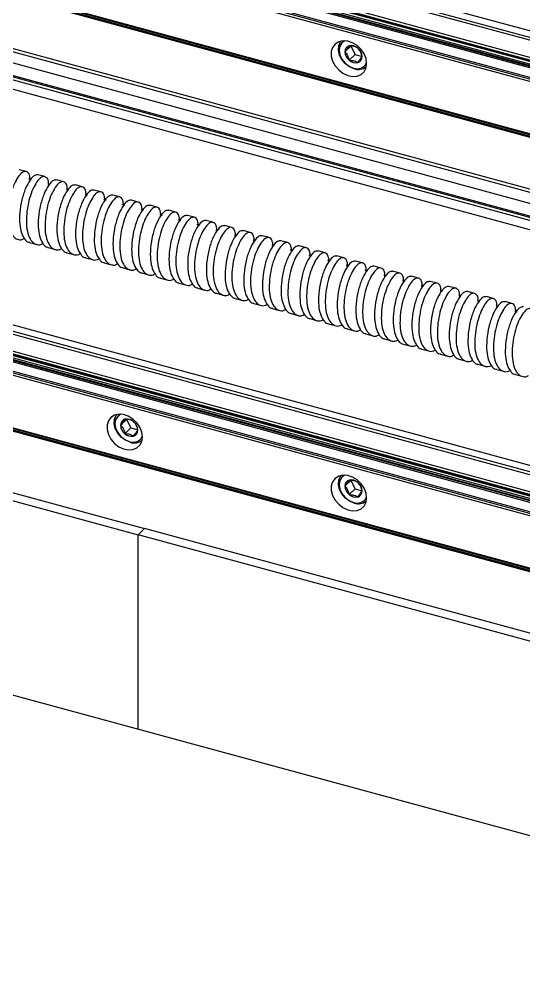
# Model space of a CAD drawing. Header units: millimetres. Extents: x 0 to 3353, y 0 to 2591.
# Drawn here: x 2205.5 to 2324.9, y 1877.1 to 2105.5 of the extents above; entities that cross this region are included whole.
import ezdxf

# ---------------------------------------------------------------- set-up
doc = ezdxf.new("R2010")
doc.units = ezdxf.units.MM
doc.header["$LTSCALE"] = 12

msp = doc.modelspace()

# ---------------------------------------------------------------- linework, layer by layer
at = {"color": 7, "linetype": 'Continuous', "lineweight": 25}
for p, q in [((2622.06, 2022.36), (1944.47, 2206.52)), ((2597.14, 2021.97), (1947.11, 2198.63)), ((2596.12, 2020.97), (1947.15, 2197.35)), ((2587.82, 2020.64), (1947.15, 2194.76)), ((2587.46, 2020.36), (1947.15, 2194.38)), ((2587, 2019.91), (1947.15, 2193.81)), ((2581.3, 2009.06), (1955.52, 2179.13)), ((2581.3, 2008.95), (1955.59, 2179.01)), ((1955.61, 2178.96), (2581.3, 2008.91)), ((2581.3, 2008.38), (1955.88, 2178.36)), ((1955.9, 2178.3), (2581.3, 2008.33)), ((1956.22, 2165.16), (2570.09, 1998.33)), ((2565.51, 1993.86), (1956.22, 2159.45)), ((2556.1, 1937.43), (1940.95, 2104.62)), ((2283.99, 2099.15), (2282.59, 2097.78)), ((2283.99, 2099.15), (2285.02, 2097.16)), ((2599.81, 1917.11), (1936.03, 2097.51)), ((2599.81, 1918.38), (1936.89, 2098.55)), ((2285.02, 2097.16), (2283.62, 2095.79)), ((2285.02, 2097.16), (2286.67, 2096.71)), ((2599.81, 1914.15), (1935.05, 2094.81)), ((2599.81, 1914.53), (1935.22, 2095.15)), ((2599.81, 1913.57), (1934.88, 2094.29)), ((2599.81, 1901.17), (1934.88, 2081.88)), ((2599.81, 1901.06), (1934.97, 2081.75)), ((1935.13, 2081.67), (2599.81, 1901.02)), ((2599.81, 1900.5), (1936.03, 2080.9)), ((1936.14, 2080.81), (2599.81, 1900.44)), ((2207.16, 2069.44), (2205.55, 2069.88)), ((1932.36, 2067.19), (2235.15, 1984.9)), ((2211.58, 2068.24), (2209.97, 2068.67)), ((2216.01, 2067.03), (2214.39, 2067.47)), ((1930.87, 2065.74), (2233.67, 1983.45)), ((2220.43, 2065.83), (2218.81, 2066.27)), ((2224.85, 2064.63), (2223.23, 2065.07)), ((2229.27, 2063.43), (2227.66, 2063.87)), ((2233.69, 2062.23), (2232.08, 2062.67)), ((2238.12, 2061.02), (2236.5, 2061.46)), ((2242.54, 2059.82), (2240.92, 2060.26)), ((2246.96, 2058.62), (2245.34, 2059.06)), ((2251.38, 2057.42), (2249.77, 2057.86)), ((2255.81, 2056.22), (2254.19, 2056.66)), ((2260.23, 2055.02), (2258.61, 2055.45)), ((2264.65, 2053.81), (2263.03, 2054.25)), ((2207.98, 2052.63), (2209.6, 2052.2)), ((2212.41, 2051.43), (2214.02, 2050.99)), ((2269.07, 2052.61), (2267.46, 2053.05)), ((2273.49, 2051.41), (2271.88, 2051.85)), ((2216.83, 2050.23), (2218.44, 2049.79)), ((2221.25, 2049.03), (2222.86, 2048.59)), ((2277.92, 2050.21), (2276.3, 2050.65)), ((2282.34, 2049.01), (2280.72, 2049.45)), ((2225.67, 2047.83), (2227.29, 2047.39)), ((2230.09, 2046.62), (2231.71, 2046.19)), ((2286.76, 2047.8), (2285.14, 2048.24)), ((2291.18, 2046.6), (2289.57, 2047.04)), ((2234.52, 2045.42), (2236.13, 2044.98)), ((2238.94, 2044.22), (2240.55, 2043.78)), ((2295.6, 2045.4), (2293.99, 2045.84)), ((2300.03, 2044.2), (2298.41, 2044.64)), ((2243.36, 2043.02), (2244.97, 2042.58)), ((2247.78, 2041.82), (2249.4, 2041.38)), ((2304.45, 2043), (2302.83, 2043.44)), ((2308.87, 2041.8), (2307.25, 2042.23)), ((2252.2, 2040.62), (2253.82, 2040.18)), ((2313.29, 2040.59), (2311.68, 2041.03)), ((2317.71, 2039.39), (2316.1, 2039.83)), ((2256.63, 2039.41), (2258.24, 2038.98)), ((2261.05, 2038.21), (2262.66, 2037.77)), ((2322.14, 2038.19), (2320.52, 2038.63)), ((1867.88, 2036.84), (2591.32, 1840.22)), ((2265.47, 2037.01), (2267.08, 2036.57)), ((2269.89, 2035.81), (2271.51, 2035.37)), ((2274.31, 2034.61), (2275.93, 2034.17)), ((2278.74, 2033.4), (2280.35, 2032.97)), ((2283.16, 2032.2), (2284.77, 2031.76)), ((2287.58, 2031), (2289.19, 2030.56)), ((2292, 2029.8), (2293.62, 2029.36)), ((2296.43, 2028.6), (2298.04, 2028.16)), ((2300.85, 2027.4), (2302.46, 2026.96)), ((2305.27, 2026.19), (2306.88, 2025.76)), ((2309.69, 2024.99), (2311.31, 2024.55)), ((2314.11, 2023.79), (2315.73, 2023.35)), ((2318.54, 2022.59), (2320.15, 2022.15)), ((2322.96, 2021.39), (2324.57, 2020.95)), ((2230.93, 2010.71), (2229.53, 2009.35)), ((2230.93, 2010.71), (2231.95, 2008.72)), ((2231.95, 2008.72), (2230.55, 2007.35)), ((2231.95, 2008.72), (2233.61, 2008.27)), ((2283.99, 1996.29), (2282.59, 1994.92)), ((2283.99, 1996.29), (2285.02, 1994.3)), ((2285.02, 1994.3), (2283.62, 1992.93)), ((2285.02, 1994.3), (2286.67, 1993.85)), ((2233.67, 1983.45), (2235.15, 1984.9)), ((2599.81, 1885.79), (2235.15, 1984.9)), ((2233.67, 1937.42), (2233.67, 1983.45)), ((2599.81, 1883.94), (2233.67, 1983.45))]:
    msp.add_line(p, q, dxfattribs=at)
at = {"color": 8, "linetype": 'Continuous', "lineweight": 25}
for p, q in [((2621.56, 2020.95), (1945.85, 2204.59)), ((2621.35, 2020.35), (1946.17, 2203.85)), ((2597.66, 2022.73), (1947.05, 2199.55)), ((2597.27, 2022.18), (1947.1, 2198.88)), ((2597.09, 2021.89), (1947.12, 2198.54)), ((2596.73, 2021.37), (1947.14, 2197.92)), ((2596.39, 2021.13), (1947.15, 2197.58)), ((2595.73, 2020.76), (1947.15, 2197.03)), ((2581.3, 2008.53), (1955.82, 2178.52)), ((2581.3, 2008.34), (1955.9, 2178.31)), ((2570.66, 1998.88), (1956.22, 2165.88)), ((2567.94, 1996.22), (1956.22, 2162.48)), ((2565.29, 1993.64), (1956.22, 2159.17)), ((2564.74, 1993.1), (1956.22, 2158.49)), ((2562.93, 1991.33), (1956.22, 2156.23)), ((2557.02, 1935.63), (1940.95, 2103.07)), ((2557.79, 1934.76), (1940.95, 2102.4)), ((2599.81, 1916.79), (1935.96, 2097.21)), ((2599.81, 1917.34), (1936.1, 2097.72)), ((2599.81, 1917.67), (1936.27, 2098.01)), ((2599.81, 1918.29), (1936.76, 2098.49)), ((2599.81, 1918.63), (1939.37, 2098.12)), ((2599.81, 1919.29), (1939.7, 2098.69)), ((2599.81, 1900.64), (1935.96, 2081.06)), ((2599.81, 1900.45), (1936.1, 2080.83))]:
    msp.add_line(p, q, dxfattribs=at)
at = {"color": 7, "linetype": 'Continuous', "lineweight": 25, "flags": 128}
for points in [[(2287.76, 2095.04), (2287.61, 2096.18), (2287.15, 2097.32), (2286.43, 2098.38), (2285.5, 2099.27), (2284.42, 2099.93), (2283.28, 2100.32), (2282.16, 2100.4), (2281.14, 2100.17), (2280.3, 2099.64), (2279.71, 2098.85), (2279.4, 2097.87), (2279.4, 2096.76), (2279.71, 2095.61), (2280.3, 2094.5), (2281.14, 2093.51), (2282.16, 2092.73), (2283.28, 2092.2), (2284.42, 2091.96), (2285.5, 2092.04), (2286.43, 2092.43), (2287.15, 2093.09), (2287.61, 2093.98), (2287.76, 2095.04)], [(2284.84, 2093.78), (2283.73, 2094.24), (2282.72, 2094.99), (2281.9, 2095.95), (2281.34, 2097.04), (2281.09, 2098.17), (2281.17, 2099.23), (2281.58, 2100.13), (2281.76, 2100.35)], [(2282.61, 2100.41), (2281.9, 2099.9), (2281.42, 2099.12), (2281.25, 2098.15), (2281.42, 2097.09), (2281.9, 2096.05), (2282.65, 2095.12), (2283.59, 2094.39), (2284.64, 2093.95)], [(2234.7, 2006.6), (2234.54, 2007.74), (2234.09, 2008.88), (2233.37, 2009.94), (2232.43, 2010.83), (2231.35, 2011.5), (2230.21, 2011.88), (2229.09, 2011.96), (2228.08, 2011.73), (2227.24, 2011.2), (2226.65, 2010.41), (2226.34, 2009.43), (2226.34, 2008.32), (2226.65, 2007.17), (2227.24, 2006.06), (2228.08, 2005.07), (2229.09, 2004.29), (2230.21, 2003.76), (2231.35, 2003.52), (2232.43, 2003.6), (2233.37, 2003.99), (2234.09, 2004.65), (2234.54, 2005.54), (2234.7, 2006.6)], [(2231.77, 2005.34), (2230.66, 2005.8), (2229.65, 2006.55), (2228.83, 2007.51), (2228.27, 2008.6), (2228.02, 2009.73), (2228.11, 2010.79), (2228.51, 2011.69), (2228.69, 2011.91)], [(2229.55, 2011.97), (2228.83, 2011.46), (2228.35, 2010.68), (2228.19, 2009.71), (2228.35, 2008.65), (2228.83, 2007.61), (2229.58, 2006.68), (2230.53, 2005.96), (2231.57, 2005.51)], [(2287.76, 1992.18), (2287.61, 1993.32), (2287.15, 1994.46), (2286.43, 1995.52), (2285.5, 1996.41), (2284.42, 1997.07), (2283.28, 1997.46), (2282.16, 1997.54), (2281.14, 1997.31), (2280.3, 1996.78), (2279.71, 1995.99), (2279.4, 1995.01), (2279.4, 1993.9), (2279.71, 1992.75), (2280.3, 1991.64), (2281.14, 1990.65), (2282.16, 1989.87), (2283.28, 1989.34), (2284.42, 1989.1), (2285.5, 1989.18), (2286.43, 1989.57), (2287.15, 1990.23), (2287.61, 1991.12), (2287.76, 1992.18)], [(2284.84, 1990.92), (2283.73, 1991.38), (2282.72, 1992.13), (2281.9, 1993.09), (2281.34, 1994.18), (2281.09, 1995.31), (2281.17, 1996.37), (2281.58, 1997.27), (2281.76, 1997.49)], [(2282.61, 1997.54), (2281.9, 1997.04), (2281.42, 1996.26), (2281.25, 1995.29), (2281.42, 1994.23), (2281.9, 1993.18), (2282.65, 1992.26), (2283.59, 1991.53), (2284.64, 1991.09)]]:
    msp.add_lwpolyline(points, dxfattribs=at)
at = {"color": 7, "linetype": 'Continuous', "lineweight": 25}
for centre, radius, start, end in [((2284.02, 2097.85), 1.43, 106.4011, 182.7899), ((2284.1, 2096.97), 2.3, 47.4605, 102.1305), ((2285.29, 2097.91), 2.7, 182.6127, 231.6756), ((2283.99, 2096.55), 2.7, 2.6127, 51.6756), ((2285.26, 2096.6), 1.43, 286.4011, 2.7899), ((2285.17, 2097.49), 2.3, 227.4605, 282.1305), ((2285.52, 2096.34), 2.55, 249.6404, 331.6199), ((2285.8, 2096.69), 3.07, 251.7031, 307.9246), ((2230.95, 2009.41), 1.43, 106.4011, 182.7899), ((2231.03, 2008.53), 2.3, 47.4605, 102.1305), ((2230.92, 2008.11), 2.7, 2.6127, 51.6756), ((2232.22, 2009.47), 2.7, 182.6127, 231.6756), ((2232.19, 2008.17), 1.43, 286.4011, 2.7899), ((2232.11, 2009.05), 2.3, 227.4605, 282.1305), ((2232.46, 2007.9), 2.55, 249.6404, 331.6199), ((2232.73, 2008.25), 3.07, 251.7031, 307.9246), ((2284.02, 1994.99), 1.43, 106.4011, 182.7899), ((2284.1, 1994.11), 2.3, 47.4605, 102.1305), ((2285.29, 1995.05), 2.7, 182.6127, 231.6756), ((2283.99, 1993.69), 2.7, 2.6127, 51.6756), ((2285.26, 1993.74), 1.43, 286.4011, 2.7899), ((2285.17, 1994.63), 2.3, 227.4605, 282.1305), ((2285.52, 1993.48), 2.55, 249.6404, 331.6199), ((2285.8, 1993.83), 3.07, 251.7031, 307.9246)]:
    msp.add_arc(centre, radius, start, end, dxfattribs=at)
for points, knots in [([(2283.62, 2099.22), (2283.58, 2099.15), (2283.51, 2099.02), (2283.3, 2098.71), (2282.98, 2098.27), (2282.71, 2097.93), (2282.59, 2097.78)], [0, 0, 0, 0, 0.216453, 0.440306, 0.751896, 1, 1, 1, 1]), ([(2285.66, 2098.67), (2285.57, 2098.72), (2285.32, 2098.89), (2284.78, 2099.11), (2284.14, 2099.21), (2283.74, 2099.22), (2283.62, 2099.22)], [0, 0, 0, 0, 0.180942, 0.506293, 0.843975, 1, 1, 1, 1]), ([(2282.59, 2097.78), (2282.7, 2097.68), (2282.91, 2097.47), (2283.23, 2097.01), (2283.48, 2096.42), (2283.57, 2095.99), (2283.62, 2095.79)], [0, 0, 0, 0, 0.216453, 0.440306, 0.751896, 1, 1, 1, 1]), ([(2286.68, 2096.67), (2286.64, 2096.84), (2286.57, 2097.19), (2286.36, 2097.76), (2286.04, 2098.28), (2285.78, 2098.55), (2285.66, 2098.67)], [0, 0, 0, 0, 0.216453, 0.440306, 0.751896, 1, 1, 1, 1]), ([(2285.66, 2095.24), (2285.76, 2095.37), (2285.97, 2095.64), (2286.29, 2096.06), (2286.54, 2096.43), (2286.64, 2096.6), (2286.68, 2096.67)], [0, 0, 0, 0, 0.216453, 0.440306, 0.751896, 1, 1, 1, 1]), ([(2283.62, 2095.79), (2283.74, 2095.79), (2284.14, 2095.78), (2284.78, 2095.69), (2285.32, 2095.46), (2285.57, 2095.3), (2285.66, 2095.24)], [0, 0, 0, 0, 0.156025, 0.493707, 0.819058, 1, 1, 1, 1]), ([(2208.08, 2067.39), (2208.07, 2067.7), (2208.04, 2068.72), (2207.41, 2069.5), (2206.48, 2069.5), (2205.47, 2068.53), (2204.53, 2067.01), (2203.7, 2064.96), (2203.09, 2062.54), (2202.77, 2059.97), (2202.79, 2057.51), (2203.24, 2055.47), (2204.03, 2054.02), (2205.06, 2053.34), (2205.98, 2053.2), (2206.54, 2053.52), (2206.64, 2053.58)], [0, 0, 0, 0, 0.040291, 0.132561, 0.226536, 0.302637, 0.375951, 0.449865, 0.526076, 0.604298, 0.6806, 0.760119, 0.835596, 0.908148, 0.983315, 1, 1, 1, 1]), ([(2209.96, 2068.64), (2209.71, 2068.65), (2209.15, 2068.68), (2208.09, 2067.54), (2206.96, 2065.51), (2206.09, 2062.78), (2205.6, 2059.75), (2205.57, 2057.01), (2205.99, 2054.84), (2206.76, 2053.42), (2207.45, 2052.7), (2207.92, 2052.69), (2208, 2052.69)], [0, 0, 0, 0, 0.0938408, 0.2139712, 0.3292351, 0.4486444, 0.5700291, 0.6871661, 0.7872396, 0.8871278, 0.9829939, 1, 1, 1, 1]), ([(2212.5, 2066.19), (2212.49, 2066.5), (2212.46, 2067.52), (2211.83, 2068.3), (2210.9, 2068.3), (2209.89, 2067.33), (2208.95, 2065.8), (2208.12, 2063.76), (2207.51, 2061.33), (2207.19, 2058.77), (2207.21, 2056.31), (2207.66, 2054.26), (2208.45, 2052.82), (2209.48, 2052.14), (2210.4, 2052), (2210.97, 2052.32), (2211.07, 2052.38)], [0, 0, 0, 0, 0.040291, 0.132561, 0.226536, 0.302637, 0.375951, 0.449865, 0.526076, 0.604298, 0.6806, 0.760119, 0.835596, 0.908148, 0.983315, 1, 1, 1, 1]), ([(2208.38, 2067.47), (2208.33, 2067.48), (2208.24, 2067.5), (2207.93, 2067.59), (2207.83, 2067.72), (2207.84, 2067.69), (2207.84, 2067.68)], [0, 0, 0, 0, 0.409214, 0.721788, 0.962765, 1, 1, 1, 1]), ([(2214.38, 2067.44), (2214.13, 2067.45), (2213.57, 2067.48), (2212.51, 2066.34), (2211.38, 2064.31), (2210.51, 2061.58), (2210.02, 2058.55), (2209.99, 2055.81), (2210.42, 2053.64), (2211.18, 2052.21), (2211.87, 2051.5), (2212.35, 2051.49), (2212.42, 2051.49)], [0, 0, 0, 0, 0.0938408, 0.2139712, 0.3292351, 0.4486444, 0.5700291, 0.6871661, 0.7872396, 0.8871278, 0.9829939, 1, 1, 1, 1]), ([(2216.92, 2064.99), (2216.91, 2065.3), (2216.88, 2066.32), (2216.26, 2067.1), (2215.32, 2067.09), (2214.31, 2066.13), (2213.37, 2064.6), (2212.54, 2062.56), (2211.93, 2060.13), (2211.61, 2057.56), (2211.63, 2055.11), (2212.08, 2053.06), (2212.87, 2051.62), (2213.91, 2050.93), (2214.85, 2050.8), (2215.44, 2051.14), (2215.56, 2051.22)], [0, 0, 0, 0, 0.040128, 0.132022, 0.225615, 0.301407, 0.374422, 0.448036, 0.523937, 0.60184, 0.677832, 0.757028, 0.832198, 0.904455, 0.979316, 1, 1, 1, 1]), ([(2212.8, 2066.27), (2212.75, 2066.28), (2212.67, 2066.29), (2212.36, 2066.39), (2212.25, 2066.52), (2212.26, 2066.48), (2212.27, 2066.48)], [0, 0, 0, 0, 0.409214, 0.721788, 0.962765, 1, 1, 1, 1]), ([(2218.8, 2066.24), (2218.56, 2066.25), (2217.99, 2066.28), (2216.93, 2065.14), (2215.81, 2063.11), (2214.93, 2060.38), (2214.44, 2057.35), (2214.41, 2054.61), (2214.84, 2052.43), (2215.6, 2051.01), (2216.29, 2050.3), (2216.77, 2050.28), (2216.84, 2050.28)], [0, 0, 0, 0, 0.0938408, 0.2139712, 0.3292351, 0.4486444, 0.5700291, 0.6871661, 0.7872396, 0.8871278, 0.9829939, 1, 1, 1, 1]), ([(2221.35, 2063.79), (2221.34, 2064.1), (2221.31, 2065.12), (2220.68, 2065.9), (2219.74, 2065.89), (2218.74, 2064.93), (2217.79, 2063.4), (2216.96, 2061.36), (2216.35, 2058.93), (2216.03, 2056.36), (2216.06, 2053.91), (2216.5, 2051.86), (2217.29, 2050.41), (2218.33, 2049.73), (2219.27, 2049.6), (2219.86, 2049.94), (2219.99, 2050.02)], [0, 0, 0, 0, 0.040128, 0.132022, 0.225615, 0.301407, 0.374422, 0.448036, 0.523937, 0.60184, 0.677832, 0.757028, 0.832198, 0.904455, 0.979316, 1, 1, 1, 1]), ([(2217.23, 2065.07), (2217.18, 2065.08), (2217.09, 2065.09), (2216.78, 2065.18), (2216.67, 2065.32), (2216.69, 2065.28), (2216.69, 2065.28)], [0, 0, 0, 0, 0.409214, 0.721788, 0.962765, 1, 1, 1, 1]), ([(2223.23, 2065.03), (2222.98, 2065.05), (2222.41, 2065.07), (2221.35, 2063.94), (2220.23, 2061.9), (2219.35, 2059.18), (2218.86, 2056.15), (2218.83, 2053.41), (2219.26, 2051.23), (2220.03, 2049.81), (2220.71, 2049.09), (2221.19, 2049.08), (2221.26, 2049.08)], [0, 0, 0, 0, 0.093841, 0.213971, 0.329235, 0.448644, 0.570029, 0.687166, 0.78724, 0.887128, 0.982994, 1, 1, 1, 1]), ([(2225.77, 2062.59), (2225.76, 2062.9), (2225.73, 2063.92), (2225.1, 2064.7), (2224.17, 2064.69), (2223.16, 2063.72), (2222.21, 2062.2), (2221.39, 2060.16), (2220.78, 2057.73), (2220.45, 2055.16), (2220.48, 2052.7), (2220.93, 2050.66), (2221.72, 2049.21), (2222.75, 2048.53), (2223.69, 2048.4), (2224.28, 2048.74), (2224.41, 2048.81)], [0, 0, 0, 0, 0.040128, 0.132022, 0.225615, 0.301407, 0.374422, 0.448036, 0.523937, 0.60184, 0.677832, 0.757028, 0.832198, 0.904455, 0.979316, 1, 1, 1, 1]), ([(2221.65, 2063.86), (2221.6, 2063.87), (2221.51, 2063.89), (2221.2, 2063.98), (2221.09, 2064.12), (2221.11, 2064.08), (2221.11, 2064.08)], [0, 0, 0, 0, 0.409214, 0.721788, 0.962765, 1, 1, 1, 1]), ([(2227.65, 2063.83), (2227.4, 2063.84), (2226.83, 2063.87), (2225.78, 2062.74), (2224.65, 2060.7), (2223.77, 2057.98), (2223.29, 2054.94), (2223.25, 2052.2), (2223.68, 2050.03), (2224.45, 2048.61), (2225.14, 2047.89), (2225.61, 2047.88), (2225.68, 2047.88)], [0, 0, 0, 0, 0.093841, 0.213971, 0.329235, 0.448644, 0.570029, 0.687166, 0.78724, 0.887128, 0.982994, 1, 1, 1, 1]), ([(2230.19, 2061.38), (2230.18, 2061.69), (2230.15, 2062.72), (2229.52, 2063.5), (2228.59, 2063.49), (2227.58, 2062.52), (2226.64, 2061), (2225.81, 2058.96), (2225.2, 2056.53), (2224.88, 2053.96), (2224.9, 2051.5), (2225.35, 2049.46), (2226.14, 2048.01), (2227.17, 2047.32), (2228.12, 2047.2), (2228.7, 2047.54), (2228.83, 2047.61)], [0, 0, 0, 0, 0.040128, 0.132022, 0.225615, 0.301407, 0.374422, 0.448036, 0.523937, 0.60184, 0.677832, 0.757028, 0.832198, 0.904455, 0.979316, 1, 1, 1, 1]), ([(2226.07, 2062.66), (2226.02, 2062.67), (2225.93, 2062.69), (2225.62, 2062.78), (2225.52, 2062.91), (2225.53, 2062.88), (2225.53, 2062.87)], [0, 0, 0, 0, 0.409214, 0.721788, 0.962765, 1, 1, 1, 1]), ([(2232.07, 2062.63), (2231.82, 2062.64), (2231.26, 2062.67), (2230.2, 2061.54), (2229.07, 2059.5), (2228.2, 2056.77), (2227.71, 2053.74), (2227.68, 2051), (2228.11, 2048.83), (2228.87, 2047.41), (2229.56, 2046.69), (2230.03, 2046.68), (2230.11, 2046.68)], [0, 0, 0, 0, 0.093841, 0.213971, 0.329235, 0.448644, 0.570029, 0.687166, 0.78724, 0.887128, 0.982994, 1, 1, 1, 1]), ([(2234.61, 2060.18), (2234.6, 2060.49), (2234.57, 2061.51), (2233.94, 2062.29), (2233.01, 2062.29), (2232, 2061.32), (2231.06, 2059.79), (2230.23, 2057.75), (2229.62, 2055.32), (2229.3, 2052.76), (2229.32, 2050.3), (2229.77, 2048.25), (2230.56, 2046.81), (2231.59, 2046.12), (2232.54, 2046), (2233.12, 2046.34), (2233.25, 2046.41)], [0, 0, 0, 0, 0.040128, 0.132022, 0.225615, 0.301407, 0.374422, 0.448036, 0.523937, 0.60184, 0.677832, 0.757028, 0.832198, 0.904455, 0.979316, 1, 1, 1, 1]), ([(2230.49, 2061.46), (2230.44, 2061.47), (2230.35, 2061.49), (2230.04, 2061.58), (2229.94, 2061.71), (2229.95, 2061.68), (2229.95, 2061.67)], [0, 0, 0, 0, 0.409214, 0.721788, 0.962765, 1, 1, 1, 1]), ([(2236.49, 2061.43), (2236.24, 2061.44), (2235.68, 2061.47), (2234.62, 2060.33), (2233.49, 2058.3), (2232.62, 2055.57), (2232.13, 2052.54), (2232.1, 2049.8), (2232.53, 2047.63), (2233.29, 2046.21), (2233.98, 2045.49), (2234.46, 2045.48), (2234.53, 2045.48)], [0, 0, 0, 0, 0.093841, 0.213971, 0.329235, 0.448644, 0.570029, 0.687166, 0.78724, 0.887128, 0.982994, 1, 1, 1, 1]), ([(2239.03, 2058.98), (2239.03, 2059.29), (2239, 2060.31), (2238.37, 2061.09), (2237.43, 2061.08), (2236.42, 2060.12), (2235.48, 2058.59), (2234.65, 2056.55), (2234.04, 2054.12), (2233.72, 2051.55), (2233.74, 2049.1), (2234.19, 2047.05), (2234.98, 2045.61), (2236.02, 2044.92), (2236.96, 2044.79), (2237.55, 2045.14), (2237.67, 2045.21)], [0, 0, 0, 0, 0.040128, 0.132022, 0.225615, 0.301407, 0.374422, 0.448036, 0.523937, 0.60184, 0.677832, 0.757028, 0.832198, 0.904455, 0.979316, 1, 1, 1, 1]), ([(2234.91, 2060.26), (2234.86, 2060.27), (2234.78, 2060.28), (2234.47, 2060.38), (2234.36, 2060.51), (2234.37, 2060.47), (2234.38, 2060.47)], [0, 0, 0, 0, 0.409214, 0.721788, 0.962765, 1, 1, 1, 1]), ([(2240.92, 2060.23), (2240.67, 2060.24), (2240.1, 2060.27), (2239.04, 2059.13), (2237.92, 2057.1), (2237.04, 2054.37), (2236.55, 2051.34), (2236.52, 2048.6), (2236.95, 2046.42), (2237.72, 2045), (2238.4, 2044.29), (2238.88, 2044.28), (2238.95, 2044.27)], [0, 0, 0, 0, 0.093841, 0.213971, 0.329235, 0.448644, 0.570029, 0.687166, 0.78724, 0.887128, 0.982994, 1, 1, 1, 1]), ([(2243.46, 2057.78), (2243.45, 2058.09), (2243.42, 2059.11), (2242.79, 2059.89), (2241.85, 2059.88), (2240.85, 2058.92), (2239.9, 2057.39), (2239.07, 2055.35), (2238.46, 2052.92), (2238.14, 2050.35), (2238.17, 2047.9), (2238.61, 2045.85), (2239.41, 2044.4), (2240.44, 2043.72), (2241.38, 2043.59), (2241.97, 2043.93), (2242.1, 2044.01)], [0, 0, 0, 0, 0.040128, 0.132022, 0.225615, 0.301407, 0.374422, 0.448036, 0.523937, 0.60184, 0.677832, 0.757028, 0.832198, 0.904455, 0.979316, 1, 1, 1, 1]), ([(2239.34, 2059.06), (2239.29, 2059.07), (2239.2, 2059.08), (2238.89, 2059.17), (2238.78, 2059.31), (2238.8, 2059.27), (2238.8, 2059.27)], [0, 0, 0, 0, 0.409214, 0.721788, 0.962765, 1, 1, 1, 1]), ([(2245.34, 2059.02), (2245.09, 2059.04), (2244.52, 2059.07), (2243.46, 2057.93), (2242.34, 2055.89), (2241.46, 2053.17), (2240.97, 2050.14), (2240.94, 2047.4), (2241.37, 2045.22), (2242.14, 2043.8), (2242.83, 2043.08), (2243.3, 2043.07), (2243.37, 2043.07)], [0, 0, 0, 0, 0.093841, 0.213971, 0.329235, 0.448644, 0.570029, 0.687166, 0.78724, 0.887128, 0.982994, 1, 1, 1, 1]), ([(2247.88, 2056.58), (2247.87, 2056.89), (2247.84, 2057.91), (2247.21, 2058.69), (2246.28, 2058.68), (2245.27, 2057.71), (2244.32, 2056.19), (2243.5, 2054.15), (2242.89, 2051.72), (2242.57, 2049.15), (2242.59, 2046.7), (2243.04, 2044.65), (2243.83, 2043.2), (2244.86, 2042.52), (2245.78, 2042.38), (2246.34, 2042.71), (2246.44, 2042.77)], [0, 0, 0, 0, 0.040291, 0.132561, 0.226536, 0.302637, 0.375951, 0.449865, 0.526076, 0.604298, 0.6806, 0.760119, 0.835596, 0.908148, 0.983315, 1, 1, 1, 1]), ([(2243.76, 2057.86), (2243.71, 2057.86), (2243.62, 2057.88), (2243.31, 2057.97), (2243.2, 2058.11), (2243.22, 2058.07), (2243.22, 2058.07)], [0, 0, 0, 0, 0.409214, 0.721788, 0.962765, 1, 1, 1, 1]), ([(2249.76, 2057.82), (2249.51, 2057.83), (2248.94, 2057.86), (2247.89, 2056.73), (2246.76, 2054.69), (2245.89, 2051.97), (2245.4, 2048.94), (2245.36, 2046.2), (2245.79, 2044.02), (2246.56, 2042.6), (2247.25, 2041.88), (2247.72, 2041.87), (2247.79, 2041.87)], [0, 0, 0, 0, 0.0938408, 0.2139712, 0.3292351, 0.4486444, 0.5700291, 0.6871661, 0.7872396, 0.8871278, 0.9829939, 1, 1, 1, 1]), ([(2252.3, 2055.37), (2252.29, 2055.68), (2252.26, 2056.71), (2251.63, 2057.49), (2250.7, 2057.48), (2249.69, 2056.51), (2248.75, 2054.99), (2247.92, 2052.95), (2247.31, 2050.52), (2246.99, 2047.95), (2247.01, 2045.49), (2247.46, 2043.45), (2248.25, 2042), (2249.28, 2041.32), (2250.2, 2041.18), (2250.76, 2041.51), (2250.87, 2041.56)], [0, 0, 0, 0, 0.040291, 0.132561, 0.226536, 0.302637, 0.375951, 0.449865, 0.526076, 0.604298, 0.6806, 0.760119, 0.835596, 0.908148, 0.983315, 1, 1, 1, 1]), ([(2248.18, 2056.65), (2248.13, 2056.66), (2248.04, 2056.68), (2247.73, 2056.77), (2247.63, 2056.9), (2247.64, 2056.87), (2247.64, 2056.86)], [0, 0, 0, 0, 0.409214, 0.721788, 0.962765, 1, 1, 1, 1]), ([(2254.18, 2056.62), (2253.93, 2056.63), (2253.37, 2056.66), (2252.31, 2055.53), (2251.18, 2053.49), (2250.31, 2050.77), (2249.82, 2047.73), (2249.79, 2044.99), (2250.22, 2042.82), (2250.98, 2041.4), (2251.67, 2040.68), (2252.15, 2040.67), (2252.22, 2040.67)], [0, 0, 0, 0, 0.0938408, 0.2139712, 0.3292351, 0.4486444, 0.5700291, 0.6871661, 0.7872396, 0.8871278, 0.9829939, 1, 1, 1, 1]), ([(2256.72, 2054.17), (2256.71, 2054.48), (2256.68, 2055.5), (2256.05, 2056.28), (2255.12, 2056.28), (2254.11, 2055.31), (2253.17, 2053.79), (2252.34, 2051.74), (2251.73, 2049.32), (2251.41, 2046.75), (2251.43, 2044.29), (2251.88, 2042.25), (2252.67, 2040.8), (2253.7, 2040.11), (2254.65, 2039.99), (2255.24, 2040.33), (2255.36, 2040.4)], [0, 0, 0, 0, 0.040128, 0.132022, 0.225615, 0.301407, 0.374422, 0.448036, 0.523937, 0.60184, 0.677832, 0.757028, 0.832198, 0.904455, 0.979316, 1, 1, 1, 1]), ([(2252.6, 2055.45), (2252.55, 2055.46), (2252.46, 2055.48), (2252.16, 2055.57), (2252.05, 2055.7), (2252.06, 2055.67), (2252.06, 2055.66)], [0, 0, 0, 0, 0.4092145, 0.7217878, 0.9627653, 1, 1, 1, 1]), ([(2258.6, 2055.42), (2258.36, 2055.43), (2257.79, 2055.46), (2256.73, 2054.32), (2255.6, 2052.29), (2254.73, 2049.56), (2254.24, 2046.53), (2254.21, 2043.79), (2254.64, 2041.62), (2255.4, 2040.2), (2256.09, 2039.48), (2256.57, 2039.47), (2256.64, 2039.47)], [0, 0, 0, 0, 0.093841, 0.213971, 0.329235, 0.448644, 0.570029, 0.687166, 0.78724, 0.887128, 0.982994, 1, 1, 1, 1]), ([(2261.15, 2052.97), (2261.14, 2053.28), (2261.11, 2054.3), (2260.48, 2055.08), (2259.54, 2055.08), (2258.54, 2054.11), (2257.59, 2052.58), (2256.76, 2050.54), (2256.15, 2048.11), (2255.83, 2045.55), (2255.86, 2043.09), (2256.3, 2041.04), (2257.09, 2039.6), (2258.13, 2038.91), (2259.07, 2038.78), (2259.66, 2039.13), (2259.78, 2039.2)], [0, 0, 0, 0, 0.040128, 0.132022, 0.225615, 0.301407, 0.374422, 0.448036, 0.523937, 0.60184, 0.677832, 0.757028, 0.832198, 0.904455, 0.979316, 1, 1, 1, 1]), ([(2257.02, 2054.25), (2256.97, 2054.26), (2256.89, 2054.28), (2256.58, 2054.37), (2256.47, 2054.5), (2256.48, 2054.47), (2256.49, 2054.46)], [0, 0, 0, 0, 0.409214, 0.721788, 0.962765, 1, 1, 1, 1]), ([(2263.03, 2054.22), (2262.78, 2054.23), (2262.21, 2054.26), (2261.15, 2053.12), (2260.03, 2051.09), (2259.15, 2048.36), (2258.66, 2045.33), (2258.63, 2042.59), (2259.06, 2040.42), (2259.83, 2038.99), (2260.51, 2038.28), (2260.99, 2038.27), (2261.06, 2038.27)], [0, 0, 0, 0, 0.093841, 0.213971, 0.329235, 0.448644, 0.570029, 0.687166, 0.78724, 0.887128, 0.982994, 1, 1, 1, 1]), ([(2265.57, 2051.77), (2265.56, 2052.08), (2265.53, 2053.1), (2264.9, 2053.88), (2263.97, 2053.87), (2262.96, 2052.91), (2262.01, 2051.38), (2261.18, 2049.34), (2260.57, 2046.91), (2260.25, 2044.34), (2260.28, 2041.89), (2260.72, 2039.84), (2261.52, 2038.39), (2262.55, 2037.71), (2263.47, 2037.58), (2264.03, 2037.9), (2264.13, 2037.96)], [0, 0, 0, 0, 0.040291, 0.132561, 0.226536, 0.302637, 0.375951, 0.449865, 0.526076, 0.604298, 0.6806, 0.760119, 0.835596, 0.908148, 0.983315, 1, 1, 1, 1]), ([(2261.45, 2053.05), (2261.4, 2053.06), (2261.31, 2053.07), (2261, 2053.17), (2260.89, 2053.3), (2260.91, 2053.26), (2260.91, 2053.26)], [0, 0, 0, 0, 0.409214, 0.721788, 0.962765, 1, 1, 1, 1]), ([(2267.45, 2053.01), (2267.2, 2053.03), (2266.63, 2053.06), (2265.57, 2051.92), (2264.45, 2049.88), (2263.57, 2047.16), (2263.08, 2044.13), (2263.05, 2041.39), (2263.48, 2039.21), (2264.25, 2037.79), (2264.94, 2037.08), (2265.41, 2037.06), (2265.48, 2037.06)], [0, 0, 0, 0, 0.093841, 0.213971, 0.329235, 0.448644, 0.570029, 0.687166, 0.78724, 0.887128, 0.982994, 1, 1, 1, 1]), ([(2269.99, 2050.57), (2269.98, 2050.88), (2269.95, 2051.9), (2269.32, 2052.68), (2268.39, 2052.67), (2267.38, 2051.7), (2266.43, 2050.18), (2265.61, 2048.14), (2265, 2045.71), (2264.68, 2043.14), (2264.7, 2040.69), (2265.15, 2038.64), (2265.94, 2037.19), (2266.97, 2036.51), (2267.91, 2036.38), (2268.5, 2036.72), (2268.63, 2036.8)], [0, 0, 0, 0, 0.040128, 0.132022, 0.225615, 0.301407, 0.374422, 0.448036, 0.523937, 0.60184, 0.677832, 0.757028, 0.832198, 0.904455, 0.979316, 1, 1, 1, 1]), ([(2265.87, 2051.85), (2265.82, 2051.86), (2265.73, 2051.87), (2265.42, 2051.96), (2265.32, 2052.1), (2265.33, 2052.06), (2265.33, 2052.06)], [0, 0, 0, 0, 0.409214, 0.721788, 0.962765, 1, 1, 1, 1]), ([(2271.87, 2051.81), (2271.62, 2051.83), (2271.06, 2051.85), (2270, 2050.72), (2268.87, 2048.68), (2268, 2045.96), (2267.51, 2042.93), (2267.47, 2040.19), (2267.9, 2038.01), (2268.67, 2036.59), (2269.36, 2035.87), (2269.83, 2035.86), (2269.91, 2035.86)], [0, 0, 0, 0, 0.093841, 0.213971, 0.329235, 0.448644, 0.570029, 0.687166, 0.78724, 0.887128, 0.982994, 1, 1, 1, 1]), ([(2274.41, 2049.37), (2274.4, 2049.68), (2274.37, 2050.7), (2273.74, 2051.48), (2272.81, 2051.47), (2271.8, 2050.5), (2270.86, 2048.98), (2270.03, 2046.94), (2269.42, 2044.51), (2269.1, 2041.94), (2269.12, 2039.48), (2269.57, 2037.44), (2270.36, 2035.99), (2271.39, 2035.31), (2272.31, 2035.17), (2272.87, 2035.5), (2272.98, 2035.56)], [0, 0, 0, 0, 0.040291, 0.132561, 0.226536, 0.302637, 0.375951, 0.449865, 0.526076, 0.604298, 0.6806, 0.760119, 0.835596, 0.908148, 0.983315, 1, 1, 1, 1]), ([(2270.29, 2050.64), (2270.24, 2050.65), (2270.15, 2050.67), (2269.84, 2050.76), (2269.74, 2050.9), (2269.75, 2050.86), (2269.75, 2050.86)], [0, 0, 0, 0, 0.409214, 0.721788, 0.962765, 1, 1, 1, 1]), ([(2276.29, 2050.61), (2276.04, 2050.62), (2275.48, 2050.65), (2274.42, 2049.52), (2273.29, 2047.48), (2272.42, 2044.76), (2271.93, 2041.72), (2271.9, 2038.98), (2272.33, 2036.81), (2273.09, 2035.39), (2273.78, 2034.67), (2274.26, 2034.66), (2274.33, 2034.66)], [0, 0, 0, 0, 0.093841, 0.213971, 0.329235, 0.448644, 0.570029, 0.687166, 0.78724, 0.887128, 0.982994, 1, 1, 1, 1]), ([(2278.83, 2048.16), (2278.82, 2048.47), (2278.79, 2049.5), (2278.16, 2050.28), (2277.23, 2050.27), (2276.22, 2049.3), (2275.28, 2047.78), (2274.45, 2045.74), (2273.84, 2043.31), (2273.52, 2040.74), (2273.54, 2038.28), (2273.99, 2036.24), (2274.78, 2034.79), (2275.81, 2034.1), (2276.76, 2033.98), (2277.35, 2034.32), (2277.47, 2034.39)], [0, 0, 0, 0, 0.040128, 0.132022, 0.225615, 0.301407, 0.374422, 0.448036, 0.523937, 0.60184, 0.677832, 0.757028, 0.832198, 0.904455, 0.979316, 1, 1, 1, 1]), ([(2274.71, 2049.44), (2274.66, 2049.45), (2274.57, 2049.47), (2274.27, 2049.56), (2274.16, 2049.69), (2274.17, 2049.66), (2274.17, 2049.65)], [0, 0, 0, 0, 0.409214, 0.721788, 0.962765, 1, 1, 1, 1]), ([(2280.71, 2049.41), (2280.47, 2049.42), (2279.9, 2049.45), (2278.84, 2048.31), (2277.72, 2046.28), (2276.84, 2043.55), (2276.35, 2040.52), (2276.32, 2037.78), (2276.75, 2035.61), (2277.51, 2034.19), (2278.2, 2033.47), (2278.68, 2033.46), (2278.75, 2033.46)], [0, 0, 0, 0, 0.0938408, 0.2139712, 0.3292351, 0.4486444, 0.5700291, 0.6871661, 0.7872396, 0.8871278, 0.9829939, 1, 1, 1, 1]), ([(2283.26, 2046.96), (2283.25, 2047.27), (2283.22, 2048.29), (2282.59, 2049.07), (2281.65, 2049.07), (2280.65, 2048.1), (2279.7, 2046.57), (2278.87, 2044.53), (2278.26, 2042.1), (2277.94, 2039.54), (2277.97, 2037.08), (2278.41, 2035.03), (2279.2, 2033.59), (2280.24, 2032.9), (2281.18, 2032.78), (2281.77, 2033.12), (2281.89, 2033.19)], [0, 0, 0, 0, 0.040128, 0.132022, 0.225615, 0.301407, 0.374422, 0.448036, 0.523937, 0.60184, 0.677832, 0.757028, 0.832198, 0.904455, 0.979316, 1, 1, 1, 1]), ([(2279.14, 2048.24), (2279.09, 2048.25), (2279, 2048.27), (2278.69, 2048.36), (2278.58, 2048.49), (2278.59, 2048.46), (2278.6, 2048.45)], [0, 0, 0, 0, 0.409214, 0.721788, 0.962765, 1, 1, 1, 1]), ([(2285.14, 2048.21), (2284.89, 2048.22), (2284.32, 2048.25), (2283.26, 2047.11), (2282.14, 2045.08), (2281.26, 2042.35), (2280.77, 2039.32), (2280.74, 2036.58), (2281.17, 2034.41), (2281.94, 2032.99), (2282.62, 2032.27), (2283.1, 2032.26), (2283.17, 2032.26)], [0, 0, 0, 0, 0.0938408, 0.2139712, 0.3292351, 0.4486444, 0.5700291, 0.6871661, 0.7872396, 0.8871278, 0.9829939, 1, 1, 1, 1]), ([(2287.68, 2045.76), (2287.67, 2046.07), (2287.64, 2047.09), (2287.01, 2047.87), (2286.08, 2047.86), (2285.07, 2046.9), (2284.12, 2045.37), (2283.29, 2043.33), (2282.68, 2040.9), (2282.36, 2038.33), (2282.39, 2035.88), (2282.83, 2033.83), (2283.63, 2032.39), (2284.66, 2031.7), (2285.6, 2031.57), (2286.19, 2031.92), (2286.32, 2031.99)], [0, 0, 0, 0, 0.040128, 0.132022, 0.225615, 0.301407, 0.374422, 0.448036, 0.523937, 0.60184, 0.677832, 0.757028, 0.832198, 0.904455, 0.979316, 1, 1, 1, 1]), ([(2283.56, 2047.04), (2283.51, 2047.05), (2283.42, 2047.06), (2283.11, 2047.16), (2283, 2047.29), (2283.02, 2047.25), (2283.02, 2047.25)], [0, 0, 0, 0, 0.4092145, 0.7217878, 0.9627653, 1, 1, 1, 1]), ([(2289.56, 2047.01), (2289.31, 2047.02), (2288.74, 2047.05), (2287.69, 2045.91), (2286.56, 2043.88), (2285.68, 2041.15), (2285.19, 2038.12), (2285.16, 2035.38), (2285.59, 2033.2), (2286.36, 2031.78), (2287.05, 2031.07), (2287.52, 2031.06), (2287.59, 2031.05)], [0, 0, 0, 0, 0.093841, 0.213971, 0.329235, 0.448644, 0.570029, 0.687166, 0.78724, 0.887128, 0.982994, 1, 1, 1, 1]), ([(2292.1, 2044.56), (2292.09, 2044.87), (2292.06, 2045.89), (2291.43, 2046.67), (2290.5, 2046.66), (2289.49, 2045.7), (2288.55, 2044.17), (2287.72, 2042.13), (2287.11, 2039.7), (2286.79, 2037.13), (2286.81, 2034.68), (2287.26, 2032.63), (2288.05, 2031.18), (2289.08, 2030.5), (2290.02, 2030.37), (2290.61, 2030.71), (2290.74, 2030.79)], [0, 0, 0, 0, 0.040128, 0.132022, 0.225615, 0.301407, 0.374422, 0.448036, 0.523937, 0.60184, 0.677832, 0.757028, 0.832198, 0.904455, 0.979316, 1, 1, 1, 1]), ([(2287.98, 2045.84), (2287.93, 2045.85), (2287.84, 2045.86), (2287.53, 2045.95), (2287.43, 2046.09), (2287.44, 2046.05), (2287.44, 2046.05)], [0, 0, 0, 0, 0.409214, 0.721788, 0.962765, 1, 1, 1, 1]), ([(2293.98, 2045.8), (2293.73, 2045.82), (2293.17, 2045.85), (2292.11, 2044.71), (2290.98, 2042.67), (2290.11, 2039.95), (2289.62, 2036.92), (2289.59, 2034.18), (2290.01, 2032), (2290.78, 2030.58), (2291.47, 2029.86), (2291.94, 2029.85), (2292.02, 2029.85)], [0, 0, 0, 0, 0.093841, 0.213971, 0.329235, 0.448644, 0.570029, 0.687166, 0.78724, 0.887128, 0.982994, 1, 1, 1, 1]), ([(2296.52, 2043.36), (2296.51, 2043.67), (2296.48, 2044.69), (2295.85, 2045.47), (2294.92, 2045.46), (2293.91, 2044.49), (2292.97, 2042.97), (2292.14, 2040.93), (2291.53, 2038.5), (2291.21, 2035.93), (2291.23, 2033.48), (2291.68, 2031.43), (2292.47, 2029.98), (2293.5, 2029.3), (2294.42, 2029.16), (2294.98, 2029.49), (2295.09, 2029.55)], [0, 0, 0, 0, 0.040291, 0.132561, 0.226536, 0.302637, 0.375951, 0.449865, 0.526076, 0.604298, 0.6806, 0.760119, 0.835596, 0.908148, 0.983315, 1, 1, 1, 1]), ([(2292.4, 2044.64), (2292.35, 2044.64), (2292.26, 2044.66), (2291.95, 2044.75), (2291.85, 2044.89), (2291.86, 2044.85), (2291.86, 2044.85)], [0, 0, 0, 0, 0.409214, 0.721788, 0.962765, 1, 1, 1, 1]), ([(2298.4, 2044.6), (2298.15, 2044.61), (2297.59, 2044.64), (2296.53, 2043.51), (2295.4, 2041.47), (2294.53, 2038.75), (2294.04, 2035.72), (2294.01, 2032.98), (2294.44, 2030.8), (2295.2, 2029.38), (2295.89, 2028.66), (2296.37, 2028.65), (2296.44, 2028.65)], [0, 0, 0, 0, 0.093841, 0.213971, 0.329235, 0.448644, 0.570029, 0.687166, 0.78724, 0.887128, 0.982994, 1, 1, 1, 1]), ([(2300.94, 2042.15), (2300.93, 2042.46), (2300.9, 2043.49), (2300.28, 2044.27), (2299.34, 2044.26), (2298.33, 2043.29), (2297.39, 2041.77), (2296.56, 2039.73), (2295.95, 2037.3), (2295.63, 2034.73), (2295.65, 2032.27), (2296.1, 2030.23), (2296.89, 2028.78), (2297.93, 2028.1), (2298.87, 2027.97), (2299.46, 2028.31), (2299.58, 2028.38)], [0, 0, 0, 0, 0.040128, 0.132022, 0.225615, 0.301407, 0.374422, 0.448036, 0.523937, 0.60184, 0.677832, 0.757028, 0.832198, 0.904455, 0.979316, 1, 1, 1, 1]), ([(2296.82, 2043.43), (2296.77, 2043.44), (2296.69, 2043.46), (2296.38, 2043.55), (2296.27, 2043.68), (2296.28, 2043.65), (2296.28, 2043.64)], [0, 0, 0, 0, 0.4092145, 0.7217878, 0.9627653, 1, 1, 1, 1]), ([(2302.82, 2043.4), (2302.58, 2043.41), (2302.01, 2043.44), (2300.95, 2042.31), (2299.83, 2040.27), (2298.95, 2037.55), (2298.46, 2034.51), (2298.43, 2031.77), (2298.86, 2029.6), (2299.62, 2028.18), (2300.31, 2027.46), (2300.79, 2027.45), (2300.86, 2027.45)], [0, 0, 0, 0, 0.093841, 0.213971, 0.329235, 0.448644, 0.570029, 0.687166, 0.78724, 0.887128, 0.982994, 1, 1, 1, 1]), ([(2305.37, 2040.95), (2305.36, 2041.26), (2305.33, 2042.28), (2304.7, 2043.06), (2303.76, 2043.06), (2302.76, 2042.09), (2301.81, 2040.57), (2300.98, 2038.52), (2300.37, 2036.1), (2300.05, 2033.53), (2300.08, 2031.07), (2300.52, 2029.03), (2301.31, 2027.58), (2302.35, 2026.9), (2303.27, 2026.76), (2303.83, 2027.08), (2303.93, 2027.14)], [0, 0, 0, 0, 0.040291, 0.132561, 0.226536, 0.302637, 0.375951, 0.449865, 0.526076, 0.604298, 0.6806, 0.760119, 0.835596, 0.908148, 0.983315, 1, 1, 1, 1]), ([(2301.25, 2042.23), (2301.2, 2042.24), (2301.11, 2042.26), (2300.8, 2042.35), (2300.69, 2042.48), (2300.71, 2042.45), (2300.71, 2042.44)], [0, 0, 0, 0, 0.4092145, 0.7217878, 0.9627653, 1, 1, 1, 1]), ([(2307.25, 2042.2), (2307, 2042.21), (2306.43, 2042.24), (2305.37, 2041.1), (2304.25, 2039.07), (2303.37, 2036.34), (2302.88, 2033.31), (2302.85, 2030.57), (2303.28, 2028.4), (2304.05, 2026.98), (2304.73, 2026.26), (2305.21, 2026.25), (2305.28, 2026.25)], [0, 0, 0, 0, 0.0938408, 0.2139712, 0.3292351, 0.4486444, 0.5700291, 0.6871661, 0.7872396, 0.8871278, 0.9829939, 1, 1, 1, 1]), ([(2309.79, 2039.75), (2309.78, 2040.06), (2309.75, 2041.08), (2309.12, 2041.86), (2308.19, 2041.86), (2307.18, 2040.89), (2306.23, 2039.36), (2305.4, 2037.32), (2304.8, 2034.89), (2304.47, 2032.33), (2304.5, 2029.87), (2304.94, 2027.82), (2305.74, 2026.38), (2306.77, 2025.69), (2307.69, 2025.56), (2308.25, 2025.88), (2308.35, 2025.94)], [0, 0, 0, 0, 0.040291, 0.132561, 0.226536, 0.302637, 0.375951, 0.449865, 0.526076, 0.604298, 0.6806, 0.760119, 0.835596, 0.908148, 0.983315, 1, 1, 1, 1]), ([(2305.67, 2041.03), (2305.62, 2041.04), (2305.53, 2041.06), (2305.22, 2041.15), (2305.11, 2041.28), (2305.13, 2041.25), (2305.13, 2041.24)], [0, 0, 0, 0, 0.4092145, 0.7217878, 0.9627653, 1, 1, 1, 1]), ([(2311.67, 2041), (2311.42, 2041.01), (2310.85, 2041.04), (2309.8, 2039.9), (2308.67, 2037.87), (2307.79, 2035.14), (2307.3, 2032.11), (2307.27, 2029.37), (2307.7, 2027.2), (2308.47, 2025.77), (2309.16, 2025.06), (2309.63, 2025.05), (2309.7, 2025.04)], [0, 0, 0, 0, 0.093841, 0.213971, 0.329235, 0.448644, 0.570029, 0.687166, 0.78724, 0.887128, 0.982994, 1, 1, 1, 1]), ([(2314.21, 2038.55), (2314.2, 2038.86), (2314.17, 2039.88), (2313.54, 2040.66), (2312.61, 2040.65), (2311.6, 2039.69), (2310.66, 2038.16), (2309.83, 2036.12), (2309.22, 2033.69), (2308.9, 2031.12), (2308.92, 2028.67), (2309.37, 2026.62), (2310.16, 2025.17), (2311.19, 2024.49), (2312.11, 2024.36), (2312.67, 2024.68), (2312.78, 2024.74)], [0, 0, 0, 0, 0.040291, 0.132561, 0.226536, 0.302637, 0.375951, 0.449865, 0.526076, 0.604298, 0.6806, 0.760119, 0.835596, 0.908148, 0.983315, 1, 1, 1, 1]), ([(2310.09, 2039.83), (2310.04, 2039.84), (2309.95, 2039.85), (2309.64, 2039.94), (2309.54, 2040.08), (2309.55, 2040.04), (2309.55, 2040.04)], [0, 0, 0, 0, 0.409214, 0.721788, 0.962765, 1, 1, 1, 1]), ([(2316.09, 2039.79), (2315.84, 2039.81), (2315.28, 2039.84), (2314.22, 2038.7), (2313.09, 2036.66), (2312.22, 2033.94), (2311.73, 2030.91), (2311.7, 2028.17), (2312.12, 2025.99), (2312.89, 2024.57), (2313.58, 2023.86), (2314.05, 2023.84), (2314.13, 2023.84)], [0, 0, 0, 0, 0.093841, 0.213971, 0.329235, 0.448644, 0.570029, 0.687166, 0.78724, 0.887128, 0.982994, 1, 1, 1, 1]), ([(2318.63, 2037.35), (2318.62, 2037.66), (2318.59, 2038.68), (2317.96, 2039.46), (2317.03, 2039.45), (2316.02, 2038.48), (2315.08, 2036.96), (2314.25, 2034.92), (2313.64, 2032.49), (2313.32, 2029.92), (2313.34, 2027.47), (2313.79, 2025.42), (2314.58, 2023.97), (2315.61, 2023.29), (2316.53, 2023.16), (2317.1, 2023.48), (2317.2, 2023.54)], [0, 0, 0, 0, 0.040291, 0.132561, 0.226536, 0.302637, 0.375951, 0.449865, 0.526076, 0.604298, 0.6806, 0.760119, 0.835596, 0.908148, 0.983315, 1, 1, 1, 1]), ([(2314.51, 2038.63), (2314.46, 2038.64), (2314.37, 2038.65), (2314.06, 2038.74), (2313.96, 2038.88), (2313.97, 2038.84), (2313.97, 2038.84)], [0, 0, 0, 0, 0.409214, 0.721788, 0.962765, 1, 1, 1, 1]), ([(2320.51, 2038.59), (2320.26, 2038.61), (2319.7, 2038.63), (2318.64, 2037.5), (2317.51, 2035.46), (2316.64, 2032.74), (2316.15, 2029.71), (2316.12, 2026.97), (2316.55, 2024.79), (2317.31, 2023.37), (2318, 2022.65), (2318.48, 2022.64), (2318.55, 2022.64)], [0, 0, 0, 0, 0.0938408, 0.2139712, 0.3292351, 0.4486444, 0.5700291, 0.6871661, 0.7872396, 0.8871278, 0.9829939, 1, 1, 1, 1]), ([(2323.05, 2036.15), (2323.05, 2036.46), (2323.01, 2037.48), (2322.39, 2038.26), (2321.45, 2038.25), (2320.44, 2037.28), (2319.5, 2035.76), (2318.67, 2033.72), (2318.06, 2031.29), (2317.74, 2028.72), (2317.76, 2026.26), (2318.21, 2024.22), (2319, 2022.77), (2320.04, 2022.09), (2320.96, 2021.95), (2321.52, 2022.28), (2321.62, 2022.33)], [0, 0, 0, 0, 0.040291, 0.132561, 0.226536, 0.302637, 0.375951, 0.449865, 0.526076, 0.604298, 0.6806, 0.760119, 0.835596, 0.908148, 0.983315, 1, 1, 1, 1]), ([(2318.93, 2037.42), (2318.88, 2037.43), (2318.8, 2037.45), (2318.49, 2037.54), (2318.38, 2037.68), (2318.39, 2037.64), (2318.4, 2037.64)], [0, 0, 0, 0, 0.409214, 0.721788, 0.962765, 1, 1, 1, 1]), ([(2324.93, 2037.39), (2324.69, 2037.4), (2324.12, 2037.43), (2323.06, 2036.3), (2321.94, 2034.26), (2321.06, 2031.54), (2320.57, 2028.5), (2320.54, 2025.76), (2320.97, 2023.59), (2321.73, 2022.17), (2322.42, 2021.45), (2322.9, 2021.44), (2322.97, 2021.44)], [0, 0, 0, 0, 0.093841, 0.213971, 0.329235, 0.448644, 0.570029, 0.687166, 0.78724, 0.887128, 0.982994, 1, 1, 1, 1]), ([(2327.48, 2034.94), (2327.47, 2035.25), (2327.44, 2036.28), (2326.81, 2037.06), (2325.87, 2037.05), (2324.87, 2036.08), (2323.92, 2034.56), (2323.09, 2032.52), (2322.48, 2030.09), (2322.16, 2027.52), (2322.19, 2025.06), (2322.63, 2023.02), (2323.42, 2021.57), (2324.46, 2020.89), (2325.38, 2020.75), (2325.94, 2021.07), (2326.04, 2021.13)], [0, 0, 0, 0, 0.040291, 0.132561, 0.226536, 0.302637, 0.375951, 0.449865, 0.526076, 0.604298, 0.6806, 0.760119, 0.835596, 0.908148, 0.983315, 1, 1, 1, 1]), ([(2323.36, 2036.22), (2323.31, 2036.23), (2323.22, 2036.25), (2322.91, 2036.34), (2322.8, 2036.47), (2322.82, 2036.44), (2322.82, 2036.43)], [0, 0, 0, 0, 0.409214, 0.721788, 0.962765, 1, 1, 1, 1]), ([(2230.55, 2010.78), (2230.51, 2010.72), (2230.44, 2010.58), (2230.23, 2010.27), (2229.92, 2009.84), (2229.65, 2009.5), (2229.53, 2009.35)], [0, 0, 0, 0, 0.216453, 0.440306, 0.751896, 1, 1, 1, 1]), ([(2232.59, 2010.23), (2232.51, 2010.29), (2232.26, 2010.45), (2231.72, 2010.68), (2231.07, 2010.77), (2230.68, 2010.78), (2230.55, 2010.78)], [0, 0, 0, 0, 0.180942, 0.506293, 0.843975, 1, 1, 1, 1]), ([(2233.61, 2008.24), (2233.58, 2008.4), (2233.5, 2008.75), (2233.3, 2009.32), (2232.98, 2009.84), (2232.71, 2010.11), (2232.59, 2010.23)], [0, 0, 0, 0, 0.216453, 0.440306, 0.751896, 1, 1, 1, 1]), ([(2229.53, 2009.35), (2229.63, 2009.24), (2229.84, 2009.03), (2230.17, 2008.57), (2230.41, 2007.99), (2230.51, 2007.55), (2230.55, 2007.35)], [0, 0, 0, 0, 0.216453, 0.440306, 0.751896, 1, 1, 1, 1]), ([(2232.59, 2006.8), (2232.7, 2006.93), (2232.91, 2007.2), (2233.23, 2007.62), (2233.48, 2007.99), (2233.57, 2008.16), (2233.61, 2008.24)], [0, 0, 0, 0, 0.216453, 0.440306, 0.751896, 1, 1, 1, 1]), ([(2230.55, 2007.35), (2230.68, 2007.35), (2231.07, 2007.34), (2231.72, 2007.25), (2232.26, 2007.02), (2232.51, 2006.86), (2232.59, 2006.8)], [0, 0, 0, 0, 0.156025, 0.493707, 0.819058, 1, 1, 1, 1]), ([(2283.62, 1996.36), (2283.58, 1996.29), (2283.51, 1996.16), (2283.3, 1995.85), (2282.98, 1995.41), (2282.71, 1995.07), (2282.59, 1994.92)], [0, 0, 0, 0, 0.216453, 0.440306, 0.751896, 1, 1, 1, 1]), ([(2285.66, 1995.81), (2285.57, 1995.86), (2285.32, 1996.03), (2284.78, 1996.25), (2284.14, 1996.35), (2283.74, 1996.36), (2283.62, 1996.36)], [0, 0, 0, 0, 0.180942, 0.506293, 0.843975, 1, 1, 1, 1]), ([(2282.59, 1994.92), (2282.7, 1994.82), (2282.91, 1994.61), (2283.23, 1994.15), (2283.48, 1993.56), (2283.57, 1993.13), (2283.62, 1992.93)], [0, 0, 0, 0, 0.216453, 0.440306, 0.751896, 1, 1, 1, 1]), ([(2286.68, 1993.81), (2286.64, 1993.98), (2286.57, 1994.33), (2286.36, 1994.9), (2286.04, 1995.42), (2285.78, 1995.69), (2285.66, 1995.81)], [0, 0, 0, 0, 0.216453, 0.440306, 0.751896, 1, 1, 1, 1]), ([(2285.66, 1992.38), (2285.76, 1992.51), (2285.97, 1992.78), (2286.29, 1993.2), (2286.54, 1993.57), (2286.64, 1993.74), (2286.68, 1993.81)], [0, 0, 0, 0, 0.216453, 0.440306, 0.751896, 1, 1, 1, 1]), ([(2283.62, 1992.93), (2283.74, 1992.93), (2284.14, 1992.92), (2284.78, 1992.83), (2285.32, 1992.6), (2285.57, 1992.44), (2285.66, 1992.38)], [0, 0, 0, 0, 0.156025, 0.493707, 0.819058, 1, 1, 1, 1])]:
    msp.add_open_spline(points, degree=3, knots=knots, dxfattribs=at)

doc.saveas('drawing.dxf')
